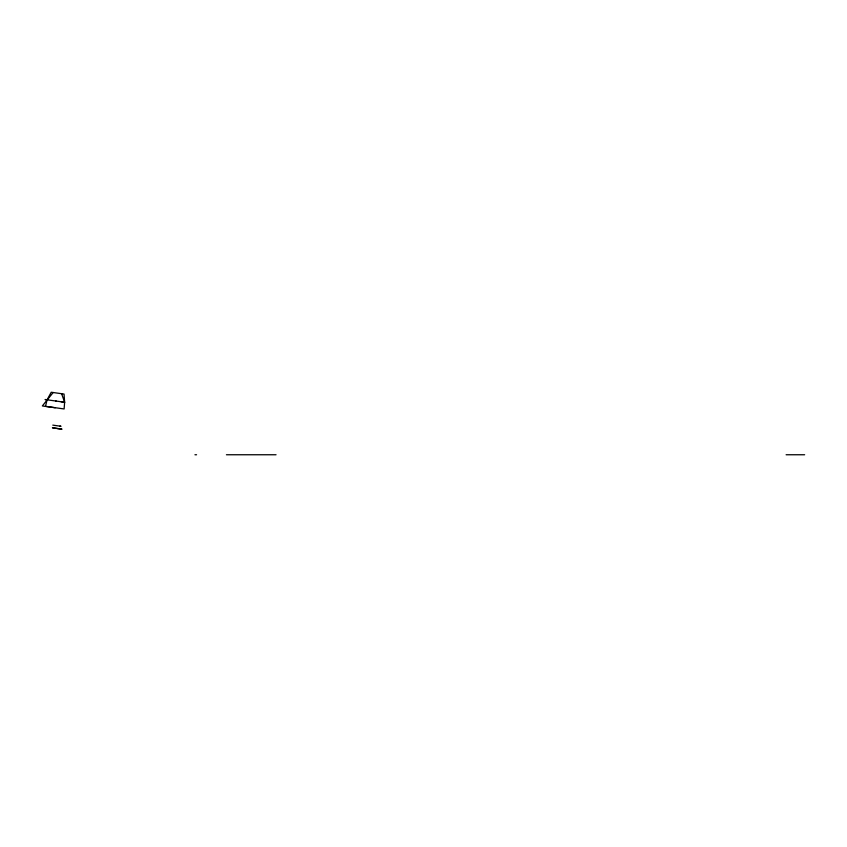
<?xml version="1.0" encoding="UTF-8"?>
<svg xmlns="http://www.w3.org/2000/svg" width="847" height="847" viewBox="0 0 847 847"><rect width="100%" height="100%" fill="white"/><g stroke="black" fill="none" stroke-linecap="round" stroke-linejoin="round"><path stroke-width="1.27" d="M61.587 393.686L64.626 402.24L64.118 408.953L45.526 406.338L47.093 399.773L51.222 392.246L64.044 394.056L64.626 402.24L45.06 399.53L47.559 399.879M53.192 392.51L42.35 405.946L55.224 407.756M194.948 454.754L196.557 454.754M226.424 454.754L276.048 454.754M786.111 454.754L804.65 454.754M60.973 401.7L64.626 402.24M59.904 426.115L61.026 426.285L52.8 425.13M55.733 400.959L56.273 401.107M58.02 428.593L52.408 427.799L62.022 429.185L58.02 428.593"/></g></svg>
